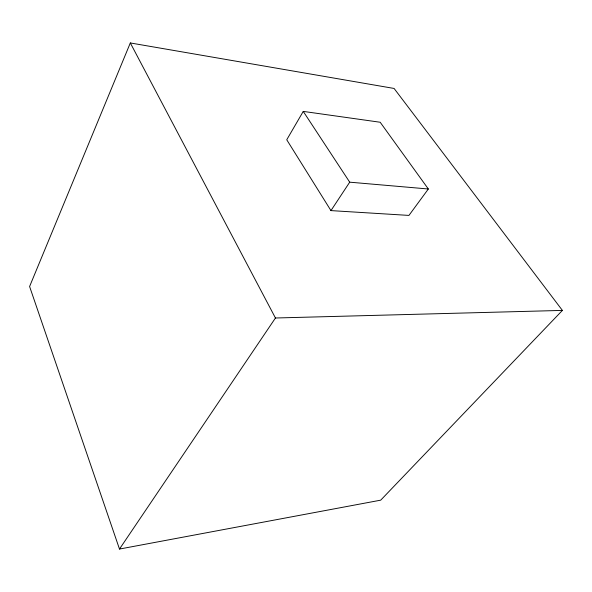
<?xml version="1.0" encoding="UTF-8"?>
<svg xmlns="http://www.w3.org/2000/svg" width="592" height="592" viewBox="0 0 592 592"><rect width="100%" height="100%" fill="white"/><g stroke="black" fill="none" stroke-linecap="round" stroke-linejoin="round"><path stroke-width="0.89" d="M130.321 42.95L29.6 286.506L119.488 549.05L380.708 500.166L562.4 310.408L394.087 88.452L130.321 42.95L275.45 318L119.488 549.05M303.252 111.4L286.743 139.771L330.958 210.604L408.946 215.414L428.342 188.996L380.182 122.248L303.252 111.4L349.709 182.173L428.342 188.996M330.958 210.604L349.709 182.173M275.45 318L562.4 310.408"/></g></svg>
